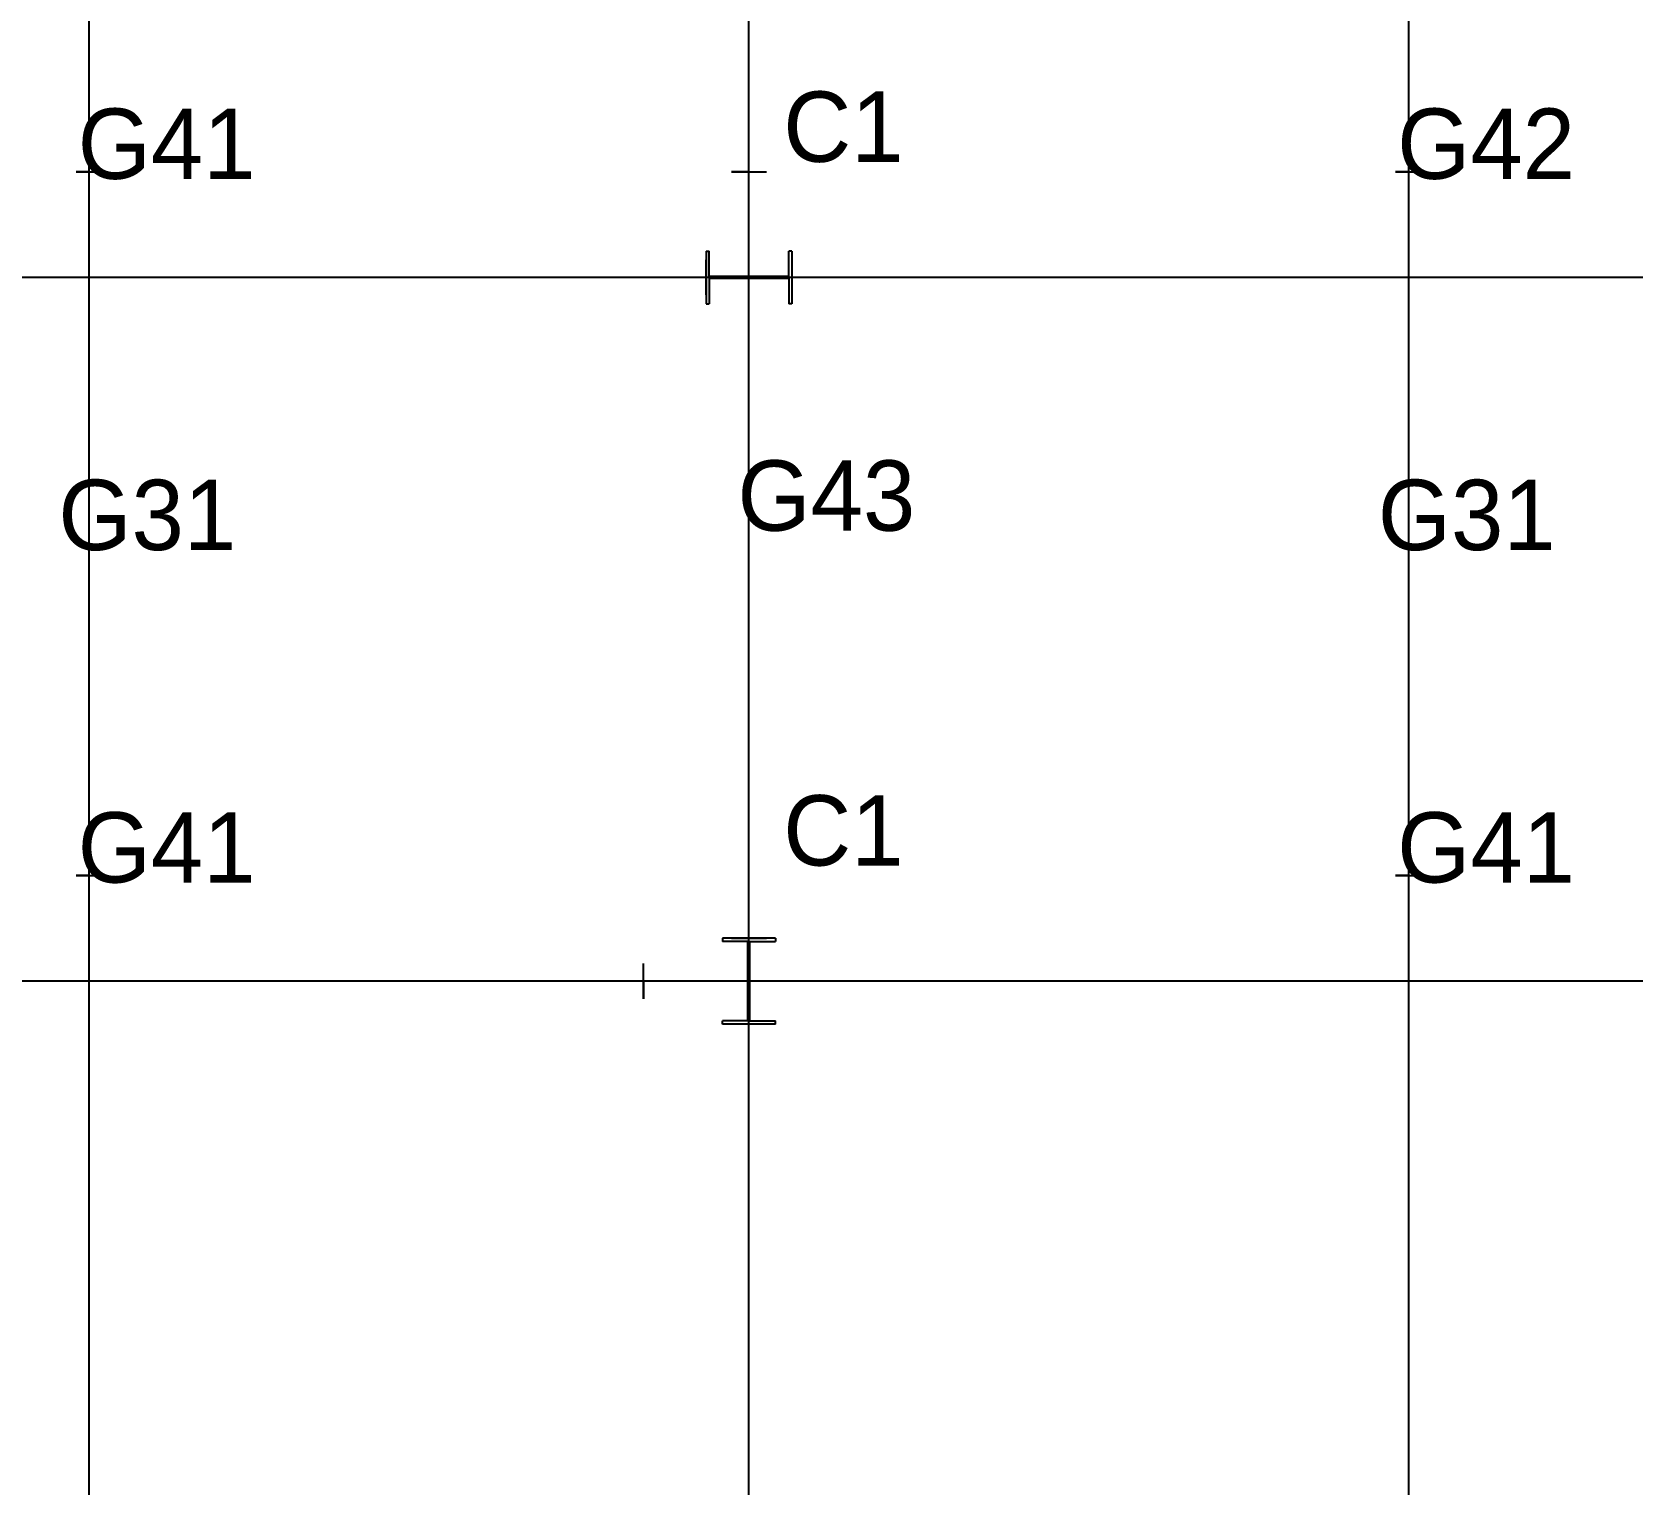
# Model space of a CAD drawing. Extents: x -150 to 68522, y -150 to 33063.
# Drawn here: x 8425 to 17519, y 9141 to 17395 of the extents above; entities that cross this region are included whole.
import ezdxf
from ezdxf.enums import TextEntityAlignment as Align

# ---------------------------------------------------------------- set-up
doc = ezdxf.new("R2010")
doc.units = 0
doc.layers.get('0').update_dxf_attribs({"color": 2, "linetype": 'CONTINUOUS'})

msp = doc.modelspace()

# ---------------------------------------------------------------- linework, layer by layer
for p, q in [((8750, 16000, 3330), (8750, 20000, 3330)), ((8750, 16000, 6460), (8750, 20000, 6460)), ((8750, 16000, 9590), (8750, 20000, 9590)), ((12500, 16000), (12500, 20000)), ((12500, 16000, 3330), (12500, 20000, 3330)), ((12500, 16000, 6460), (12500, 20000, 6460)), ((12500, 16000, 9590), (12500, 20000, 9590)), ((16250, 16000, 3330), (16250, 20000, 3330)), ((16250, 16000, 6460), (16250, 20000, 6460)), ((16250, 16000, 9590), (16250, 20000, 9590)), ((12500, 16000), (5000, 16000)), ((12500, 16000, 3330), (5000, 16000, 3330)), ((12500, 16000, 6460), (5000, 16000, 6460)), ((12500, 16000, 9590), (5000, 16000, 9590)), ((8750, 12000, 3330), (8750, 16000, 3330)), ((8750, 12000, 6460), (8750, 16000, 6460)), ((8750, 12000, 9590), (8750, 16000, 9590)), ((12500, 12000), (12500, 16000)), ((20000, 16000), (12500, 16000)), ((12500, 16000), (12500, 16000, 3330)), ((20000, 16000, 3330), (12500, 16000, 3330)), ((12500, 12000, 3330), (12500, 16000, 3330)), ((12500, 16000, 3330), (12500, 16000, 6460)), ((12500, 16000, 6460), (12500, 16000, 9590)), ((20000, 16000, 6460), (12500, 16000, 6460)), ((12500, 12000, 6460), (12500, 16000, 6460)), ((20000, 16000, 9590), (12500, 16000, 9590)), ((12500, 12000, 9590), (12500, 16000, 9590)), ((16250, 12000, 3330), (16250, 16000, 3330)), ((16250, 12000, 6460), (16250, 16000, 6460)), ((16250, 12000, 9590), (16250, 16000, 9590)), ((12500, 12000), (5000, 12000)), ((12500, 12000, 3330), (5000, 12000, 3330)), ((12500, 12000, 6460), (5000, 12000, 6460)), ((12500, 12000, 9590), (5000, 12000, 9590)), ((8750, 4000, 3330), (8750, 12000, 3330)), ((8750, 4000, 6460), (8750, 12000, 6460)), ((8750, 4000, 9590), (8750, 12000, 9590)), ((20000, 12000), (12500, 12000)), ((12500, 12000), (12500, 12000, 3330)), ((12500, 8000), (12500, 12000)), ((20000, 12000, 3330), (12500, 12000, 3330)), ((12500, 4000, 3330), (12500, 12000, 3330)), ((12500, 12000, 3330), (12500, 12000, 6460)), ((12500, 12000, 6460), (12500, 12000, 9590)), ((20000, 12000, 6460), (12500, 12000, 6460)), ((12500, 4000, 6460), (12500, 12000, 6460)), ((20000, 12000, 9590), (12500, 12000, 9590)), ((12500, 4000, 9590), (12500, 12000, 9590)), ((16250, 4000, 3330), (16250, 12000, 3330)), ((16250, 4000, 6460), (16250, 12000, 6460)), ((16250, 4000, 9590), (16250, 12000, 9590))]:
    msp.add_line(p, q)
at = {"layer": 'C1'}
for p, q in [((12256, 16150), (12256, 15850)), ((12256, 16150), (12274, 16150)), ((12256, 16150, 3330), (12256, 15850, 3330)), ((12256, 16150, 3330), (12274, 16150, 3330)), ((12256, 16150, 6460), (12256, 15850, 6460)), ((12256, 16150, 6460), (12274, 16150, 6460)), ((12274, 16005.5), (12274, 16150)), ((12274, 16005.5, 3330), (12274, 16150, 3330)), ((12274, 16005.5, 6460), (12274, 16150, 6460)), ((12726, 16005.5), (12726, 16150)), ((12744, 16150), (12726, 16150)), ((12726, 16005.5, 3330), (12726, 16150, 3330)), ((12744, 16150, 3330), (12726, 16150, 3330)), ((12726, 16005.5, 6460), (12726, 16150, 6460)), ((12744, 16150, 6460), (12726, 16150, 6460)), ((12744, 16150), (12744, 15850)), ((12744, 16150, 3330), (12744, 15850, 3330)), ((12744, 16150, 6460), (12744, 15850, 6460)), ((12726, 16005.5), (12274, 16005.5)), ((12274, 16005.5), (12274, 16005.5)), ((12274, 16005.5), (12274, 16005.5)), ((12274, 16005.5), (12274, 16005.5)), ((12726, 16005.5, 3330), (12274, 16005.5, 3330)), ((12274, 16005.5, 3330), (12274, 16005.5, 3330)), ((12274, 16005.5, 3330), (12274, 16005.5, 3330)), ((12274, 16005.5, 3330), (12274, 16005.5, 3330)), ((12726, 16005.5, 6460), (12274, 16005.5, 6460)), ((12274, 16005.5, 6460), (12274, 16005.5, 6460)), ((12274, 16005.5, 6460), (12274, 16005.5, 6460)), ((12274, 16005.5, 6460), (12274, 16005.5, 6460)), ((12726, 15994.5), (12274, 15994.5)), ((12274, 15994.5), (12274, 15994.5)), ((12274, 15994.5), (12274, 15994.5)), ((12274, 15994.5), (12274, 15994.5)), ((12274, 15994.5), (12274, 15850)), ((12726, 15994.5, 3330), (12274, 15994.5, 3330)), ((12274, 15994.5, 3330), (12274, 15994.5, 3330)), ((12274, 15994.5, 3330), (12274, 15994.5, 3330)), ((12274, 15994.5, 3330), (12274, 15994.5, 3330)), ((12274, 15994.5, 3330), (12274, 15850, 3330)), ((12726, 15994.5, 6460), (12274, 15994.5, 6460)), ((12274, 15994.5, 6460), (12274, 15994.5, 6460)), ((12274, 15994.5, 6460), (12274, 15994.5, 6460)), ((12274, 15994.5, 6460), (12274, 15994.5, 6460)), ((12274, 15994.5, 6460), (12274, 15850, 6460)), ((12726, 16005.5), (12726, 16005.5)), ((12726, 16005.5), (12726, 16005.5)), ((12726, 16005.5), (12726, 16005.5)), ((12726, 16005.5, 3330), (12726, 16005.5, 3330)), ((12726, 16005.5, 3330), (12726, 16005.5, 3330)), ((12726, 16005.5, 3330), (12726, 16005.5, 3330)), ((12726, 16005.5, 6460), (12726, 16005.5, 6460)), ((12726, 16005.5, 6460), (12726, 16005.5, 6460)), ((12726, 16005.5, 6460), (12726, 16005.5, 6460)), ((12726, 15994.5), (12726, 15994.5)), ((12726, 15994.5), (12726, 15994.5)), ((12726, 15994.5), (12726, 15994.5)), ((12726, 15994.5), (12726, 15850)), ((12726, 15994.5, 3330), (12726, 15994.5, 3330)), ((12726, 15994.5, 3330), (12726, 15994.5, 3330)), ((12726, 15994.5, 3330), (12726, 15994.5, 3330)), ((12726, 15994.5, 3330), (12726, 15850, 3330)), ((12726, 15994.5, 6460), (12726, 15994.5, 6460)), ((12726, 15994.5, 6460), (12726, 15994.5, 6460)), ((12726, 15994.5, 6460), (12726, 15994.5, 6460)), ((12726, 15994.5, 6460), (12726, 15850, 6460)), ((12256, 15850), (12274, 15850)), ((12256, 15850, 3330), (12274, 15850, 3330)), ((12256, 15850, 6460), (12274, 15850, 6460)), ((12744, 15850), (12726, 15850)), ((12744, 15850, 3330), (12726, 15850, 3330)), ((12744, 15850, 6460), (12726, 15850, 6460)), ((12650, 12244), (12350, 12244)), ((12350, 12244), (12350, 12226)), ((12650, 12244, 3330), (12350, 12244, 3330)), ((12350, 12244, 3330), (12350, 12226, 3330)), ((12650, 12244, 6460), (12350, 12244, 6460)), ((12350, 12244, 6460), (12350, 12226, 6460)), ((12494.5, 12226), (12350, 12226)), ((12494.5, 12226, 3330), (12350, 12226, 3330)), ((12494.5, 12226, 6460), (12350, 12226, 6460)), ((12494.5, 11774), (12494.5, 12226)), ((12494.5, 12226), (12494.5, 12226)), ((12494.5, 12226), (12494.5, 12226)), ((12494.5, 12226), (12494.5, 12226)), ((12494.5, 11774, 3330), (12494.5, 12226, 3330)), ((12494.5, 12226, 3330), (12494.5, 12226, 3330)), ((12494.5, 12226, 3330), (12494.5, 12226, 3330)), ((12494.5, 12226, 3330), (12494.5, 12226, 3330)), ((12494.5, 11774, 6460), (12494.5, 12226, 6460)), ((12494.5, 12226, 6460), (12494.5, 12226, 6460)), ((12494.5, 12226, 6460), (12494.5, 12226, 6460)), ((12494.5, 12226, 6460), (12494.5, 12226, 6460)), ((12505.5, 11774), (12505.5, 12226)), ((12505.5, 12226), (12505.5, 12226)), ((12505.5, 12226), (12505.5, 12226)), ((12505.5, 12226), (12505.5, 12226)), ((12505.5, 12226), (12650, 12226)), ((12505.5, 11774, 3330), (12505.5, 12226, 3330)), ((12505.5, 12226, 3330), (12505.5, 12226, 3330)), ((12505.5, 12226, 3330), (12505.5, 12226, 3330)), ((12505.5, 12226, 3330), (12505.5, 12226, 3330)), ((12505.5, 12226, 3330), (12650, 12226, 3330)), ((12505.5, 11774, 6460), (12505.5, 12226, 6460)), ((12505.5, 12226, 6460), (12505.5, 12226, 6460)), ((12505.5, 12226, 6460), (12505.5, 12226, 6460)), ((12505.5, 12226, 6460), (12505.5, 12226, 6460)), ((12505.5, 12226, 6460), (12650, 12226, 6460)), ((12650, 12244), (12650, 12226)), ((12650, 12244, 3330), (12650, 12226, 3330)), ((12650, 12244, 6460), (12650, 12226, 6460)), ((12494.5, 11774), (12350, 11774)), ((12350, 11756), (12350, 11774)), ((12494.5, 11774, 3330), (12350, 11774, 3330)), ((12350, 11756, 3330), (12350, 11774, 3330)), ((12494.5, 11774, 6460), (12350, 11774, 6460)), ((12350, 11756, 6460), (12350, 11774, 6460)), ((12650, 11756), (12350, 11756)), ((12650, 11756, 3330), (12350, 11756, 3330)), ((12650, 11756, 6460), (12350, 11756, 6460)), ((12494.5, 11774), (12494.5, 11774)), ((12494.5, 11774), (12494.5, 11774)), ((12494.5, 11774), (12494.5, 11774)), ((12494.5, 11774, 3330), (12494.5, 11774, 3330)), ((12494.5, 11774, 3330), (12494.5, 11774, 3330)), ((12494.5, 11774, 3330), (12494.5, 11774, 3330)), ((12494.5, 11774, 6460), (12494.5, 11774, 6460)), ((12494.5, 11774, 6460), (12494.5, 11774, 6460)), ((12494.5, 11774, 6460), (12494.5, 11774, 6460)), ((12505.5, 11774), (12505.5, 11774)), ((12505.5, 11774), (12505.5, 11774)), ((12505.5, 11774), (12505.5, 11774)), ((12505.5, 11774), (12650, 11774)), ((12505.5, 11774, 3330), (12505.5, 11774, 3330)), ((12505.5, 11774, 3330), (12505.5, 11774, 3330)), ((12505.5, 11774, 3330), (12505.5, 11774, 3330)), ((12505.5, 11774, 3330), (12650, 11774, 3330)), ((12505.5, 11774, 6460), (12505.5, 11774, 6460)), ((12505.5, 11774, 6460), (12505.5, 11774, 6460)), ((12505.5, 11774, 6460), (12505.5, 11774, 6460)), ((12505.5, 11774, 6460), (12650, 11774, 6460)), ((12650, 11756), (12650, 11774)), ((12650, 11756, 3330), (12650, 11774, 3330)), ((12650, 11756, 6460), (12650, 11774, 6460))]:
    msp.add_line(p, q, dxfattribs=at)
at = {"layer": 'G31', "extrusion": (0, 1, 0)}
for p, q in [((8675, 16600, 3480), (8825, 16600, 3480)), ((8675, 16600, 3180), (8825, 16600, 3180)), ((8746.75, 16600, 3471), (8675, 16600, 3471)), ((8675, 16600, 3480), (8675, 16600, 3471)), ((8746.75, 16600, 3189), (8675, 16600, 3189)), ((8675, 16600, 3180), (8675, 16600, 3189)), ((8675, 16600, 6610), (8825, 16600, 6610)), ((8675, 16600, 6310), (8825, 16600, 6310)), ((8746.75, 16600, 6601), (8675, 16600, 6601)), ((8675, 16600, 6610), (8675, 16600, 6601)), ((8746.75, 16600, 6319), (8675, 16600, 6319)), ((8675, 16600, 6310), (8675, 16600, 6319)), ((8675, 16600, 9740), (8825, 16600, 9740)), ((8675, 16600, 9440), (8825, 16600, 9440)), ((8746.75, 16600, 9731), (8675, 16600, 9731)), ((8675, 16600, 9740), (8675, 16600, 9731)), ((8746.75, 16600, 9449), (8675, 16600, 9449)), ((8675, 16600, 9440), (8675, 16600, 9449)), ((8746.75, 16600, 3189), (8746.75, 16600, 3471)), ((8746.75, 16600, 3471), (8746.75, 16600, 3471)), ((8746.75, 16600, 3189), (8746.75, 16600, 3189)), ((8746.75, 16600, 3471), (8746.75, 16600, 3471)), ((8746.75, 16600, 3189), (8746.75, 16600, 3189)), ((8746.75, 16600, 3471), (8746.75, 16600, 3471)), ((8746.75, 16600, 3189), (8746.75, 16600, 3189)), ((8746.75, 16600, 6319), (8746.75, 16600, 6601)), ((8746.75, 16600, 6601), (8746.75, 16600, 6601)), ((8746.75, 16600, 6319), (8746.75, 16600, 6319)), ((8746.75, 16600, 6601), (8746.75, 16600, 6601)), ((8746.75, 16600, 6319), (8746.75, 16600, 6319)), ((8746.75, 16600, 6601), (8746.75, 16600, 6601)), ((8746.75, 16600, 6319), (8746.75, 16600, 6319)), ((8746.75, 16600, 9449), (8746.75, 16600, 9731)), ((8746.75, 16600, 9731), (8746.75, 16600, 9731)), ((8746.75, 16600, 9449), (8746.75, 16600, 9449)), ((8746.75, 16600, 9731), (8746.75, 16600, 9731)), ((8746.75, 16600, 9449), (8746.75, 16600, 9449)), ((8746.75, 16600, 9731), (8746.75, 16600, 9731)), ((8746.75, 16600, 9449), (8746.75, 16600, 9449)), ((8753.25, 16600, 3189), (8753.25, 16600, 3471)), ((8753.25, 16600, 3189), (8753.25, 16600, 3189)), ((8753.25, 16600, 3471), (8753.25, 16600, 3471)), ((8753.25, 16600, 3189), (8753.25, 16600, 3189)), ((8753.25, 16600, 3471), (8753.25, 16600, 3471)), ((8753.25, 16600, 3189), (8753.25, 16600, 3189)), ((8753.25, 16600, 3471), (8753.25, 16600, 3471)), ((8753.25, 16600, 3471), (8825, 16600, 3471)), ((8753.25, 16600, 3189), (8825, 16600, 3189)), ((8753.25, 16600, 6319), (8753.25, 16600, 6601)), ((8753.25, 16600, 6319), (8753.25, 16600, 6319)), ((8753.25, 16600, 6601), (8753.25, 16600, 6601)), ((8753.25, 16600, 6319), (8753.25, 16600, 6319)), ((8753.25, 16600, 6601), (8753.25, 16600, 6601)), ((8753.25, 16600, 6319), (8753.25, 16600, 6319)), ((8753.25, 16600, 6601), (8753.25, 16600, 6601)), ((8753.25, 16600, 6601), (8825, 16600, 6601)), ((8753.25, 16600, 6319), (8825, 16600, 6319)), ((8753.25, 16600, 9449), (8753.25, 16600, 9731)), ((8753.25, 16600, 9449), (8753.25, 16600, 9449)), ((8753.25, 16600, 9731), (8753.25, 16600, 9731)), ((8753.25, 16600, 9449), (8753.25, 16600, 9449)), ((8753.25, 16600, 9731), (8753.25, 16600, 9731)), ((8753.25, 16600, 9449), (8753.25, 16600, 9449)), ((8753.25, 16600, 9731), (8753.25, 16600, 9731)), ((8753.25, 16600, 9731), (8825, 16600, 9731)), ((8753.25, 16600, 9449), (8825, 16600, 9449)), ((8825, 16600, 3480), (8825, 16600, 3471)), ((8825, 16600, 3180), (8825, 16600, 3189)), ((8825, 16600, 6610), (8825, 16600, 6601)), ((8825, 16600, 6310), (8825, 16600, 6319)), ((8825, 16600, 9740), (8825, 16600, 9731)), ((8825, 16600, 9440), (8825, 16600, 9449)), ((16175, 16600, 3480), (16325, 16600, 3480)), ((16175, 16600, 3180), (16325, 16600, 3180)), ((16246.75, 16600, 3471), (16175, 16600, 3471)), ((16175, 16600, 3480), (16175, 16600, 3471)), ((16246.75, 16600, 3189), (16175, 16600, 3189)), ((16175, 16600, 3180), (16175, 16600, 3189)), ((16175, 16600, 6610), (16325, 16600, 6610)), ((16175, 16600, 6310), (16325, 16600, 6310)), ((16246.75, 16600, 6601), (16175, 16600, 6601)), ((16175, 16600, 6610), (16175, 16600, 6601)), ((16246.75, 16600, 6319), (16175, 16600, 6319)), ((16175, 16600, 6310), (16175, 16600, 6319)), ((16175, 16600, 9740), (16325, 16600, 9740)), ((16175, 16600, 9440), (16325, 16600, 9440)), ((16246.75, 16600, 9731), (16175, 16600, 9731)), ((16175, 16600, 9740), (16175, 16600, 9731)), ((16246.75, 16600, 9449), (16175, 16600, 9449)), ((16175, 16600, 9440), (16175, 16600, 9449)), ((16246.75, 16600, 3189), (16246.75, 16600, 3471)), ((16246.75, 16600, 3471), (16246.75, 16600, 3471)), ((16246.75, 16600, 3189), (16246.75, 16600, 3189)), ((16246.75, 16600, 3471), (16246.75, 16600, 3471)), ((16246.75, 16600, 3189), (16246.75, 16600, 3189)), ((16246.75, 16600, 3471), (16246.75, 16600, 3471)), ((16246.75, 16600, 3189), (16246.75, 16600, 3189)), ((16246.75, 16600, 6319), (16246.75, 16600, 6601)), ((16246.75, 16600, 6601), (16246.75, 16600, 6601)), ((16246.75, 16600, 6319), (16246.75, 16600, 6319)), ((16246.75, 16600, 6601), (16246.75, 16600, 6601)), ((16246.75, 16600, 6319), (16246.75, 16600, 6319)), ((16246.75, 16600, 6601), (16246.75, 16600, 6601)), ((16246.75, 16600, 6319), (16246.75, 16600, 6319)), ((16246.75, 16600, 9449), (16246.75, 16600, 9731)), ((16246.75, 16600, 9731), (16246.75, 16600, 9731)), ((16246.75, 16600, 9449), (16246.75, 16600, 9449)), ((16246.75, 16600, 9731), (16246.75, 16600, 9731)), ((16246.75, 16600, 9449), (16246.75, 16600, 9449)), ((16246.75, 16600, 9731), (16246.75, 16600, 9731)), ((16246.75, 16600, 9449), (16246.75, 16600, 9449)), ((16253.25, 16600, 3189), (16253.25, 16600, 3471)), ((16253.25, 16600, 3189), (16253.25, 16600, 3189)), ((16253.25, 16600, 3471), (16253.25, 16600, 3471)), ((16253.25, 16600, 3189), (16253.25, 16600, 3189)), ((16253.25, 16600, 3471), (16253.25, 16600, 3471)), ((16253.25, 16600, 3189), (16253.25, 16600, 3189)), ((16253.25, 16600, 3471), (16253.25, 16600, 3471)), ((16253.25, 16600, 3471), (16325, 16600, 3471)), ((16253.25, 16600, 3189), (16325, 16600, 3189)), ((16253.25, 16600, 6319), (16253.25, 16600, 6601)), ((16253.25, 16600, 6319), (16253.25, 16600, 6319)), ((16253.25, 16600, 6601), (16253.25, 16600, 6601)), ((16253.25, 16600, 6319), (16253.25, 16600, 6319)), ((16253.25, 16600, 6601), (16253.25, 16600, 6601)), ((16253.25, 16600, 6319), (16253.25, 16600, 6319)), ((16253.25, 16600, 6601), (16253.25, 16600, 6601)), ((16253.25, 16600, 6601), (16325, 16600, 6601)), ((16253.25, 16600, 6319), (16325, 16600, 6319)), ((16253.25, 16600, 9449), (16253.25, 16600, 9731)), ((16253.25, 16600, 9449), (16253.25, 16600, 9449)), ((16253.25, 16600, 9731), (16253.25, 16600, 9731)), ((16253.25, 16600, 9449), (16253.25, 16600, 9449)), ((16253.25, 16600, 9731), (16253.25, 16600, 9731)), ((16253.25, 16600, 9449), (16253.25, 16600, 9449)), ((16253.25, 16600, 9731), (16253.25, 16600, 9731)), ((16253.25, 16600, 9731), (16325, 16600, 9731)), ((16253.25, 16600, 9449), (16325, 16600, 9449)), ((16325, 16600, 3480), (16325, 16600, 3471)), ((16325, 16600, 3180), (16325, 16600, 3189)), ((16325, 16600, 6610), (16325, 16600, 6601)), ((16325, 16600, 6310), (16325, 16600, 6319)), ((16325, 16600, 9740), (16325, 16600, 9731)), ((16325, 16600, 9440), (16325, 16600, 9449)), ((8675, 12600, 3480), (8825, 12600, 3480)), ((8675, 12600, 3180), (8825, 12600, 3180)), ((8746.75, 12600, 3471), (8675, 12600, 3471)), ((8675, 12600, 3480), (8675, 12600, 3471)), ((8746.75, 12600, 3189), (8675, 12600, 3189)), ((8675, 12600, 3180), (8675, 12600, 3189)), ((8675, 12600, 6610), (8825, 12600, 6610)), ((8675, 12600, 6310), (8825, 12600, 6310)), ((8746.75, 12600, 6601), (8675, 12600, 6601)), ((8675, 12600, 6610), (8675, 12600, 6601)), ((8746.75, 12600, 6319), (8675, 12600, 6319)), ((8675, 12600, 6310), (8675, 12600, 6319)), ((8675, 12600, 9740), (8825, 12600, 9740)), ((8675, 12600, 9440), (8825, 12600, 9440)), ((8746.75, 12600, 9731), (8675, 12600, 9731)), ((8675, 12600, 9740), (8675, 12600, 9731)), ((8746.75, 12600, 9449), (8675, 12600, 9449)), ((8675, 12600, 9440), (8675, 12600, 9449)), ((8746.75, 12600, 3189), (8746.75, 12600, 3471)), ((8746.75, 12600, 3471), (8746.75, 12600, 3471)), ((8746.75, 12600, 3189), (8746.75, 12600, 3189)), ((8746.75, 12600, 3471), (8746.75, 12600, 3471)), ((8746.75, 12600, 3189), (8746.75, 12600, 3189)), ((8746.75, 12600, 3471), (8746.75, 12600, 3471)), ((8746.75, 12600, 3189), (8746.75, 12600, 3189)), ((8746.75, 12600, 6319), (8746.75, 12600, 6601)), ((8746.75, 12600, 6601), (8746.75, 12600, 6601)), ((8746.75, 12600, 6319), (8746.75, 12600, 6319)), ((8746.75, 12600, 6601), (8746.75, 12600, 6601)), ((8746.75, 12600, 6319), (8746.75, 12600, 6319)), ((8746.75, 12600, 6601), (8746.75, 12600, 6601)), ((8746.75, 12600, 6319), (8746.75, 12600, 6319)), ((8746.75, 12600, 9449), (8746.75, 12600, 9731)), ((8746.75, 12600, 9731), (8746.75, 12600, 9731)), ((8746.75, 12600, 9449), (8746.75, 12600, 9449)), ((8746.75, 12600, 9731), (8746.75, 12600, 9731)), ((8746.75, 12600, 9449), (8746.75, 12600, 9449)), ((8746.75, 12600, 9731), (8746.75, 12600, 9731)), ((8746.75, 12600, 9449), (8746.75, 12600, 9449)), ((8753.25, 12600, 3189), (8753.25, 12600, 3471)), ((8753.25, 12600, 3189), (8753.25, 12600, 3189)), ((8753.25, 12600, 3471), (8753.25, 12600, 3471)), ((8753.25, 12600, 3189), (8753.25, 12600, 3189)), ((8753.25, 12600, 3471), (8753.25, 12600, 3471)), ((8753.25, 12600, 3189), (8753.25, 12600, 3189)), ((8753.25, 12600, 3471), (8753.25, 12600, 3471)), ((8753.25, 12600, 3471), (8825, 12600, 3471)), ((8753.25, 12600, 3189), (8825, 12600, 3189)), ((8753.25, 12600, 6319), (8753.25, 12600, 6601)), ((8753.25, 12600, 6319), (8753.25, 12600, 6319)), ((8753.25, 12600, 6601), (8753.25, 12600, 6601)), ((8753.25, 12600, 6319), (8753.25, 12600, 6319)), ((8753.25, 12600, 6601), (8753.25, 12600, 6601)), ((8753.25, 12600, 6319), (8753.25, 12600, 6319)), ((8753.25, 12600, 6601), (8753.25, 12600, 6601)), ((8753.25, 12600, 6601), (8825, 12600, 6601)), ((8753.25, 12600, 6319), (8825, 12600, 6319)), ((8753.25, 12600, 9449), (8753.25, 12600, 9731)), ((8753.25, 12600, 9449), (8753.25, 12600, 9449)), ((8753.25, 12600, 9731), (8753.25, 12600, 9731)), ((8753.25, 12600, 9449), (8753.25, 12600, 9449)), ((8753.25, 12600, 9731), (8753.25, 12600, 9731)), ((8753.25, 12600, 9449), (8753.25, 12600, 9449)), ((8753.25, 12600, 9731), (8753.25, 12600, 9731)), ((8753.25, 12600, 9731), (8825, 12600, 9731)), ((8753.25, 12600, 9449), (8825, 12600, 9449)), ((8825, 12600, 3480), (8825, 12600, 3471)), ((8825, 12600, 3180), (8825, 12600, 3189)), ((8825, 12600, 6610), (8825, 12600, 6601)), ((8825, 12600, 6310), (8825, 12600, 6319)), ((8825, 12600, 9740), (8825, 12600, 9731)), ((8825, 12600, 9440), (8825, 12600, 9449)), ((16175, 12600, 3480), (16325, 12600, 3480)), ((16175, 12600, 3180), (16325, 12600, 3180)), ((16246.75, 12600, 3471), (16175, 12600, 3471)), ((16175, 12600, 3480), (16175, 12600, 3471)), ((16246.75, 12600, 3189), (16175, 12600, 3189)), ((16175, 12600, 3180), (16175, 12600, 3189)), ((16175, 12600, 6610), (16325, 12600, 6610)), ((16175, 12600, 6310), (16325, 12600, 6310)), ((16246.75, 12600, 6601), (16175, 12600, 6601)), ((16175, 12600, 6610), (16175, 12600, 6601)), ((16246.75, 12600, 6319), (16175, 12600, 6319)), ((16175, 12600, 6310), (16175, 12600, 6319)), ((16175, 12600, 9740), (16325, 12600, 9740)), ((16175, 12600, 9440), (16325, 12600, 9440)), ((16246.75, 12600, 9731), (16175, 12600, 9731)), ((16175, 12600, 9740), (16175, 12600, 9731)), ((16246.75, 12600, 9449), (16175, 12600, 9449)), ((16175, 12600, 9440), (16175, 12600, 9449)), ((16246.75, 12600, 3189), (16246.75, 12600, 3471)), ((16246.75, 12600, 3471), (16246.75, 12600, 3471)), ((16246.75, 12600, 3189), (16246.75, 12600, 3189)), ((16246.75, 12600, 3471), (16246.75, 12600, 3471)), ((16246.75, 12600, 3189), (16246.75, 12600, 3189)), ((16246.75, 12600, 3471), (16246.75, 12600, 3471)), ((16246.75, 12600, 3189), (16246.75, 12600, 3189)), ((16246.75, 12600, 6319), (16246.75, 12600, 6601)), ((16246.75, 12600, 6601), (16246.75, 12600, 6601)), ((16246.75, 12600, 6319), (16246.75, 12600, 6319)), ((16246.75, 12600, 6601), (16246.75, 12600, 6601)), ((16246.75, 12600, 6319), (16246.75, 12600, 6319)), ((16246.75, 12600, 6601), (16246.75, 12600, 6601)), ((16246.75, 12600, 6319), (16246.75, 12600, 6319)), ((16246.75, 12600, 9449), (16246.75, 12600, 9731)), ((16246.75, 12600, 9731), (16246.75, 12600, 9731)), ((16246.75, 12600, 9449), (16246.75, 12600, 9449)), ((16246.75, 12600, 9731), (16246.75, 12600, 9731)), ((16246.75, 12600, 9449), (16246.75, 12600, 9449)), ((16246.75, 12600, 9731), (16246.75, 12600, 9731)), ((16246.75, 12600, 9449), (16246.75, 12600, 9449)), ((16253.25, 12600, 3189), (16253.25, 12600, 3471)), ((16253.25, 12600, 3189), (16253.25, 12600, 3189)), ((16253.25, 12600, 3471), (16253.25, 12600, 3471)), ((16253.25, 12600, 3189), (16253.25, 12600, 3189)), ((16253.25, 12600, 3471), (16253.25, 12600, 3471)), ((16253.25, 12600, 3189), (16253.25, 12600, 3189)), ((16253.25, 12600, 3471), (16253.25, 12600, 3471)), ((16253.25, 12600, 3471), (16325, 12600, 3471)), ((16253.25, 12600, 3189), (16325, 12600, 3189)), ((16253.25, 12600, 6319), (16253.25, 12600, 6601)), ((16253.25, 12600, 6319), (16253.25, 12600, 6319)), ((16253.25, 12600, 6601), (16253.25, 12600, 6601)), ((16253.25, 12600, 6319), (16253.25, 12600, 6319)), ((16253.25, 12600, 6601), (16253.25, 12600, 6601)), ((16253.25, 12600, 6319), (16253.25, 12600, 6319)), ((16253.25, 12600, 6601), (16253.25, 12600, 6601)), ((16253.25, 12600, 6601), (16325, 12600, 6601)), ((16253.25, 12600, 6319), (16325, 12600, 6319)), ((16253.25, 12600, 9449), (16253.25, 12600, 9731)), ((16253.25, 12600, 9449), (16253.25, 12600, 9449)), ((16253.25, 12600, 9731), (16253.25, 12600, 9731)), ((16253.25, 12600, 9449), (16253.25, 12600, 9449)), ((16253.25, 12600, 9731), (16253.25, 12600, 9731)), ((16253.25, 12600, 9449), (16253.25, 12600, 9449)), ((16253.25, 12600, 9731), (16253.25, 12600, 9731)), ((16253.25, 12600, 9731), (16325, 12600, 9731)), ((16253.25, 12600, 9449), (16325, 12600, 9449)), ((16325, 12600, 3480), (16325, 12600, 3471)), ((16325, 12600, 3180), (16325, 12600, 3189)), ((16325, 12600, 6610), (16325, 12600, 6601)), ((16325, 12600, 6310), (16325, 12600, 6319)), ((16325, 12600, 9740), (16325, 12600, 9731)), ((16325, 12600, 9440), (16325, 12600, 9449))]:
    msp.add_line(p, q, dxfattribs=at)
at = {"layer": 'G41', "extrusion": (-1, 0, 0)}
for p, q in [((12256, 15900, 3530), (12256, 16100, 3530)), ((12256, 15900, 3130), (12256, 16100, 3130)), ((12256, 16006, 3508), (12256, 16100, 3508)), ((12256, 16100, 3530), (12256, 16100, 3508)), ((12256, 16006, 3152), (12256, 16100, 3152)), ((12256, 16100, 3130), (12256, 16100, 3152)), ((12256, 15900, 6660), (12256, 16100, 6660)), ((12256, 15900, 6260), (12256, 16100, 6260)), ((12256, 16006, 6638), (12256, 16100, 6638)), ((12256, 16100, 6660), (12256, 16100, 6638)), ((12256, 16006, 6282), (12256, 16100, 6282)), ((12256, 16100, 6260), (12256, 16100, 6282)), ((12256, 15900, 9790), (12256, 16100, 9790)), ((12256, 15900, 9390), (12256, 16100, 9390)), ((12256, 16006, 9768), (12256, 16100, 9768)), ((12256, 16100, 9790), (12256, 16100, 9768)), ((12256, 16006, 9412), (12256, 16100, 9412)), ((12256, 16100, 9390), (12256, 16100, 9412)), ((12256, 16006, 3152), (12256, 16006, 3508)), ((12256, 16006, 3152), (12256, 16006, 3152)), ((12256, 16006, 3508), (12256, 16006, 3508)), ((12256, 16006, 3152), (12256, 16006, 3152)), ((12256, 16006, 3508), (12256, 16006, 3508)), ((12256, 16006, 3152), (12256, 16006, 3152)), ((12256, 16006, 3508), (12256, 16006, 3508)), ((12256, 16006, 6282), (12256, 16006, 6638)), ((12256, 16006, 6282), (12256, 16006, 6282)), ((12256, 16006, 6638), (12256, 16006, 6638)), ((12256, 16006, 6282), (12256, 16006, 6282)), ((12256, 16006, 6638), (12256, 16006, 6638)), ((12256, 16006, 6282), (12256, 16006, 6282)), ((12256, 16006, 6638), (12256, 16006, 6638)), ((12256, 16006, 9412), (12256, 16006, 9768)), ((12256, 16006, 9412), (12256, 16006, 9412)), ((12256, 16006, 9768), (12256, 16006, 9768)), ((12256, 16006, 9412), (12256, 16006, 9412)), ((12256, 16006, 9768), (12256, 16006, 9768)), ((12256, 16006, 9412), (12256, 16006, 9412)), ((12256, 16006, 9768), (12256, 16006, 9768)), ((12256, 15994, 3152), (12256, 15994, 3508)), ((12256, 15994, 3508), (12256, 15994, 3508)), ((12256, 15994, 3152), (12256, 15994, 3152)), ((12256, 15994, 3508), (12256, 15994, 3508)), ((12256, 15994, 3152), (12256, 15994, 3152)), ((12256, 15994, 3508), (12256, 15994, 3508)), ((12256, 15994, 3152), (12256, 15994, 3152)), ((12256, 15994, 3508), (12256, 15900, 3508)), ((12256, 15994, 3152), (12256, 15900, 3152)), ((12256, 15994, 6282), (12256, 15994, 6638)), ((12256, 15994, 6638), (12256, 15994, 6638)), ((12256, 15994, 6282), (12256, 15994, 6282)), ((12256, 15994, 6638), (12256, 15994, 6638)), ((12256, 15994, 6282), (12256, 15994, 6282)), ((12256, 15994, 6638), (12256, 15994, 6638)), ((12256, 15994, 6282), (12256, 15994, 6282)), ((12256, 15994, 6638), (12256, 15900, 6638)), ((12256, 15994, 6282), (12256, 15900, 6282)), ((12256, 15994, 9412), (12256, 15994, 9768)), ((12256, 15994, 9768), (12256, 15994, 9768)), ((12256, 15994, 9412), (12256, 15994, 9412)), ((12256, 15994, 9768), (12256, 15994, 9768)), ((12256, 15994, 9412), (12256, 15994, 9412)), ((12256, 15994, 9768), (12256, 15994, 9768)), ((12256, 15994, 9412), (12256, 15994, 9412)), ((12256, 15994, 9768), (12256, 15900, 9768)), ((12256, 15994, 9412), (12256, 15900, 9412)), ((12256, 15900, 3530), (12256, 15900, 3508)), ((12256, 15900, 3130), (12256, 15900, 3152)), ((12256, 15900, 6660), (12256, 15900, 6638)), ((12256, 15900, 6260), (12256, 15900, 6282)), ((12256, 15900, 9790), (12256, 15900, 9768)), ((12256, 15900, 9390), (12256, 15900, 9412)), ((11900, 11900, 3530), (11900, 12100, 3530)), ((11900, 11900, 3130), (11900, 12100, 3130)), ((11900, 12006, 3508), (11900, 12100, 3508)), ((11900, 12100, 3530), (11900, 12100, 3508)), ((11900, 12006, 3152), (11900, 12100, 3152)), ((11900, 12100, 3130), (11900, 12100, 3152)), ((11900, 11900, 6660), (11900, 12100, 6660)), ((11900, 11900, 6260), (11900, 12100, 6260)), ((11900, 12006, 6638), (11900, 12100, 6638)), ((11900, 12100, 6660), (11900, 12100, 6638)), ((11900, 12006, 6282), (11900, 12100, 6282)), ((11900, 12100, 6260), (11900, 12100, 6282)), ((11900, 11900, 9790), (11900, 12100, 9790)), ((11900, 11900, 9390), (11900, 12100, 9390)), ((11900, 12006, 9768), (11900, 12100, 9768)), ((11900, 12100, 9790), (11900, 12100, 9768)), ((11900, 12006, 9412), (11900, 12100, 9412)), ((11900, 12100, 9390), (11900, 12100, 9412)), ((11900, 12006, 3152), (11900, 12006, 3508)), ((11900, 12006, 3152), (11900, 12006, 3152)), ((11900, 12006, 3508), (11900, 12006, 3508)), ((11900, 12006, 3152), (11900, 12006, 3152)), ((11900, 12006, 3508), (11900, 12006, 3508)), ((11900, 12006, 3152), (11900, 12006, 3152)), ((11900, 12006, 3508), (11900, 12006, 3508)), ((11900, 12006, 6282), (11900, 12006, 6638)), ((11900, 12006, 6282), (11900, 12006, 6282)), ((11900, 12006, 6638), (11900, 12006, 6638)), ((11900, 12006, 6282), (11900, 12006, 6282)), ((11900, 12006, 6638), (11900, 12006, 6638)), ((11900, 12006, 6282), (11900, 12006, 6282)), ((11900, 12006, 6638), (11900, 12006, 6638)), ((11900, 12006, 9412), (11900, 12006, 9768)), ((11900, 12006, 9412), (11900, 12006, 9412)), ((11900, 12006, 9768), (11900, 12006, 9768)), ((11900, 12006, 9412), (11900, 12006, 9412)), ((11900, 12006, 9768), (11900, 12006, 9768)), ((11900, 12006, 9412), (11900, 12006, 9412)), ((11900, 12006, 9768), (11900, 12006, 9768)), ((11900, 11994, 3152), (11900, 11994, 3508)), ((11900, 11994, 3508), (11900, 11994, 3508)), ((11900, 11994, 3152), (11900, 11994, 3152)), ((11900, 11994, 3508), (11900, 11994, 3508)), ((11900, 11994, 3152), (11900, 11994, 3152)), ((11900, 11994, 3508), (11900, 11994, 3508)), ((11900, 11994, 3152), (11900, 11994, 3152)), ((11900, 11994, 3508), (11900, 11900, 3508)), ((11900, 11994, 3152), (11900, 11900, 3152)), ((11900, 11994, 6282), (11900, 11994, 6638)), ((11900, 11994, 6638), (11900, 11994, 6638)), ((11900, 11994, 6282), (11900, 11994, 6282)), ((11900, 11994, 6638), (11900, 11994, 6638)), ((11900, 11994, 6282), (11900, 11994, 6282)), ((11900, 11994, 6638), (11900, 11994, 6638)), ((11900, 11994, 6282), (11900, 11994, 6282)), ((11900, 11994, 6638), (11900, 11900, 6638)), ((11900, 11994, 6282), (11900, 11900, 6282)), ((11900, 11994, 9412), (11900, 11994, 9768)), ((11900, 11994, 9768), (11900, 11994, 9768)), ((11900, 11994, 9412), (11900, 11994, 9412)), ((11900, 11994, 9768), (11900, 11994, 9768)), ((11900, 11994, 9412), (11900, 11994, 9412)), ((11900, 11994, 9768), (11900, 11994, 9768)), ((11900, 11994, 9412), (11900, 11994, 9412)), ((11900, 11994, 9768), (11900, 11900, 9768)), ((11900, 11994, 9412), (11900, 11900, 9412)), ((11900, 11900, 3530), (11900, 11900, 3508)), ((11900, 11900, 3130), (11900, 11900, 3152)), ((11900, 11900, 6660), (11900, 11900, 6638)), ((11900, 11900, 6260), (11900, 11900, 6282)), ((11900, 11900, 9790), (11900, 11900, 9768)), ((11900, 11900, 9390), (11900, 11900, 9412))]:
    msp.add_line(p, q, dxfattribs=at)
at = {"layer": 'G43', "extrusion": (0, 1, 0)}
for p, q in [((12400, 16600, 3530), (12600, 16600, 3530)), ((12400, 16600, 3130), (12600, 16600, 3130)), ((12496, 16600, 3517), (12400, 16600, 3517)), ((12400, 16600, 3530), (12400, 16600, 3517)), ((12496, 16600, 3143), (12400, 16600, 3143)), ((12400, 16600, 3130), (12400, 16600, 3143)), ((12400, 16600, 6660), (12600, 16600, 6660)), ((12400, 16600, 6260), (12600, 16600, 6260)), ((12496, 16600, 6647), (12400, 16600, 6647)), ((12400, 16600, 6660), (12400, 16600, 6647)), ((12496, 16600, 6273), (12400, 16600, 6273)), ((12400, 16600, 6260), (12400, 16600, 6273)), ((12400, 16600, 9790), (12600, 16600, 9790)), ((12400, 16600, 9390), (12600, 16600, 9390)), ((12496, 16600, 9777), (12400, 16600, 9777)), ((12400, 16600, 9790), (12400, 16600, 9777)), ((12496, 16600, 9403), (12400, 16600, 9403)), ((12400, 16600, 9390), (12400, 16600, 9403)), ((12496, 16600, 3143), (12496, 16600, 3517)), ((12496, 16600, 3517), (12496, 16600, 3517)), ((12496, 16600, 3143), (12496, 16600, 3143)), ((12496, 16600, 3517), (12496, 16600, 3517)), ((12496, 16600, 3143), (12496, 16600, 3143)), ((12496, 16600, 3517), (12496, 16600, 3517)), ((12496, 16600, 3143), (12496, 16600, 3143)), ((12496, 16600, 6273), (12496, 16600, 6647)), ((12496, 16600, 6647), (12496, 16600, 6647)), ((12496, 16600, 6273), (12496, 16600, 6273)), ((12496, 16600, 6647), (12496, 16600, 6647)), ((12496, 16600, 6273), (12496, 16600, 6273)), ((12496, 16600, 6647), (12496, 16600, 6647)), ((12496, 16600, 6273), (12496, 16600, 6273)), ((12496, 16600, 9403), (12496, 16600, 9777)), ((12496, 16600, 9777), (12496, 16600, 9777)), ((12496, 16600, 9403), (12496, 16600, 9403)), ((12496, 16600, 9777), (12496, 16600, 9777)), ((12496, 16600, 9403), (12496, 16600, 9403)), ((12496, 16600, 9777), (12496, 16600, 9777)), ((12496, 16600, 9403), (12496, 16600, 9403)), ((12504, 16600, 3143), (12504, 16600, 3517)), ((12504, 16600, 3143), (12504, 16600, 3143)), ((12504, 16600, 3517), (12504, 16600, 3517)), ((12504, 16600, 3143), (12504, 16600, 3143)), ((12504, 16600, 3517), (12504, 16600, 3517)), ((12504, 16600, 3143), (12504, 16600, 3143)), ((12504, 16600, 3517), (12504, 16600, 3517)), ((12504, 16600, 3517), (12600, 16600, 3517)), ((12504, 16600, 3143), (12600, 16600, 3143)), ((12504, 16600, 6273), (12504, 16600, 6647)), ((12504, 16600, 6273), (12504, 16600, 6273)), ((12504, 16600, 6647), (12504, 16600, 6647)), ((12504, 16600, 6273), (12504, 16600, 6273)), ((12504, 16600, 6647), (12504, 16600, 6647)), ((12504, 16600, 6273), (12504, 16600, 6273)), ((12504, 16600, 6647), (12504, 16600, 6647)), ((12504, 16600, 6647), (12600, 16600, 6647)), ((12504, 16600, 6273), (12600, 16600, 6273)), ((12504, 16600, 9403), (12504, 16600, 9777)), ((12504, 16600, 9403), (12504, 16600, 9403)), ((12504, 16600, 9777), (12504, 16600, 9777)), ((12504, 16600, 9403), (12504, 16600, 9403)), ((12504, 16600, 9777), (12504, 16600, 9777)), ((12504, 16600, 9403), (12504, 16600, 9403)), ((12504, 16600, 9777), (12504, 16600, 9777)), ((12504, 16600, 9777), (12600, 16600, 9777)), ((12504, 16600, 9403), (12600, 16600, 9403)), ((12600, 16600, 3530), (12600, 16600, 3517)), ((12600, 16600, 3130), (12600, 16600, 3143)), ((12600, 16600, 6660), (12600, 16600, 6647)), ((12600, 16600, 6260), (12600, 16600, 6273)), ((12600, 16600, 9790), (12600, 16600, 9777)), ((12600, 16600, 9390), (12600, 16600, 9403)), ((12400, 12244, 3530), (12600, 12244, 3530)), ((12400, 12244, 3130), (12600, 12244, 3130)), ((12496, 12244, 3517), (12400, 12244, 3517)), ((12400, 12244, 3530), (12400, 12244, 3517)), ((12496, 12244, 3143), (12400, 12244, 3143)), ((12400, 12244, 3130), (12400, 12244, 3143)), ((12400, 12244, 6660), (12600, 12244, 6660)), ((12400, 12244, 6260), (12600, 12244, 6260)), ((12496, 12244, 6647), (12400, 12244, 6647)), ((12400, 12244, 6660), (12400, 12244, 6647)), ((12496, 12244, 6273), (12400, 12244, 6273)), ((12400, 12244, 6260), (12400, 12244, 6273)), ((12400, 12244, 9790), (12600, 12244, 9790)), ((12400, 12244, 9390), (12600, 12244, 9390)), ((12496, 12244, 9777), (12400, 12244, 9777)), ((12400, 12244, 9790), (12400, 12244, 9777)), ((12496, 12244, 9403), (12400, 12244, 9403)), ((12400, 12244, 9390), (12400, 12244, 9403)), ((12496, 12244, 3143), (12496, 12244, 3517)), ((12496, 12244, 3517), (12496, 12244, 3517)), ((12496, 12244, 3143), (12496, 12244, 3143)), ((12496, 12244, 3517), (12496, 12244, 3517)), ((12496, 12244, 3143), (12496, 12244, 3143)), ((12496, 12244, 3517), (12496, 12244, 3517)), ((12496, 12244, 3143), (12496, 12244, 3143)), ((12496, 12244, 6273), (12496, 12244, 6647)), ((12496, 12244, 6647), (12496, 12244, 6647)), ((12496, 12244, 6273), (12496, 12244, 6273)), ((12496, 12244, 6647), (12496, 12244, 6647)), ((12496, 12244, 6273), (12496, 12244, 6273)), ((12496, 12244, 6647), (12496, 12244, 6647)), ((12496, 12244, 6273), (12496, 12244, 6273)), ((12496, 12244, 9403), (12496, 12244, 9777)), ((12496, 12244, 9777), (12496, 12244, 9777)), ((12496, 12244, 9403), (12496, 12244, 9403)), ((12496, 12244, 9777), (12496, 12244, 9777)), ((12496, 12244, 9403), (12496, 12244, 9403)), ((12496, 12244, 9777), (12496, 12244, 9777)), ((12496, 12244, 9403), (12496, 12244, 9403)), ((12504, 12244, 3143), (12504, 12244, 3517)), ((12504, 12244, 3143), (12504, 12244, 3143)), ((12504, 12244, 3517), (12504, 12244, 3517)), ((12504, 12244, 3143), (12504, 12244, 3143)), ((12504, 12244, 3517), (12504, 12244, 3517)), ((12504, 12244, 3143), (12504, 12244, 3143)), ((12504, 12244, 3517), (12504, 12244, 3517)), ((12504, 12244, 3517), (12600, 12244, 3517)), ((12504, 12244, 3143), (12600, 12244, 3143)), ((12504, 12244, 6273), (12504, 12244, 6647)), ((12504, 12244, 6273), (12504, 12244, 6273)), ((12504, 12244, 6647), (12504, 12244, 6647)), ((12504, 12244, 6273), (12504, 12244, 6273)), ((12504, 12244, 6647), (12504, 12244, 6647)), ((12504, 12244, 6273), (12504, 12244, 6273)), ((12504, 12244, 6647), (12504, 12244, 6647)), ((12504, 12244, 6647), (12600, 12244, 6647)), ((12504, 12244, 6273), (12600, 12244, 6273)), ((12504, 12244, 9403), (12504, 12244, 9777)), ((12504, 12244, 9403), (12504, 12244, 9403)), ((12504, 12244, 9777), (12504, 12244, 9777)), ((12504, 12244, 9403), (12504, 12244, 9403)), ((12504, 12244, 9777), (12504, 12244, 9777)), ((12504, 12244, 9403), (12504, 12244, 9403)), ((12504, 12244, 9777), (12504, 12244, 9777)), ((12504, 12244, 9777), (12600, 12244, 9777)), ((12504, 12244, 9403), (12600, 12244, 9403)), ((12600, 12244, 3530), (12600, 12244, 3517)), ((12600, 12244, 3130), (12600, 12244, 3143)), ((12600, 12244, 6660), (12600, 12244, 6647)), ((12600, 12244, 6260), (12600, 12244, 6273)), ((12600, 12244, 9790), (12600, 12244, 9777)), ((12600, 12244, 9390), (12600, 12244, 9403))]:
    msp.add_line(p, q, dxfattribs=at)

# ---------------------------------------------------------------- texts
at = {"layer": 'x', "extrusion": (-1, 0, 0)}
for s, p in [('G41', (-16440, 3330, -9190)), ('G41', (-16440, 6460, -9190)), ('G41', (-16440, 9590, -9190)), ('G42', (-16440, 3330, -16690)), ('G42', (-16440, 6460, -16690)), ('G42', (-16440, 9590, -16690)), ('C1', (-16536.8, 1665, -13036.8)), ('C1', (-16536.8, 4895, -13036.8)), ('C1', (-16536.8, 8025, -13036.8)), ('G43', (-14440, 3330, -12940)), ('G43', (-14440, 6460, -12940)), ('G43', (-14440, 9590, -12940)), ('G31', (-14330, 3330, -9080)), ('G31', (-14330, 6460, -9080)), ('G31', (-14330, 9590, -9080)), ('G31', (-14330, 3330, -16580)), ('G31', (-14330, 6460, -16580)), ('G31', (-14330, 9590, -16580)), ('G41', (-12440, 3330, -9190)), ('G41', (-12440, 6460, -9190)), ('G41', (-12440, 9590, -9190)), ('G41', (-12440, 3330, -16690)), ('G41', (-12440, 6460, -16690)), ('G41', (-12440, 9590, -16690)), ('C1', (-12536.8, 1665, -13036.8)), ('C1', (-12536.8, 4895, -13036.8)), ('C1', (-12536.8, 8025, -13036.8))]:
    msp.add_text(s, height=400, dxfattribs=at).set_placement(p, align=Align.BOTTOM_CENTER)
at = {"layer": 'y', "extrusion": (0, -1, 0)}
for s, p in [('C1', (13036.8, 1665, -16536.8)), ('C1', (13036.8, 4895, -16536.8)), ('C1', (13036.8, 8025, -16536.8)), ('G41', (9190, 3330, -16440)), ('G41', (9190, 6460, -16440)), ('G41', (9190, 9590, -16440)), ('G42', (16690, 3330, -16440)), ('G42', (16690, 6460, -16440)), ('G42', (16690, 9590, -16440)), ('G43', (12940, 3330, -14440)), ('G43', (12940, 6460, -14440)), ('G43', (12940, 9590, -14440)), ('G31', (9080, 3330, -14330)), ('G31', (9080, 6460, -14330)), ('G31', (9080, 9590, -14330)), ('G31', (16580, 3330, -14330)), ('G31', (16580, 6460, -14330)), ('G31', (16580, 9590, -14330)), ('C1', (13036.8, 1665, -12536.8)), ('C1', (13036.8, 4895, -12536.8)), ('C1', (13036.8, 8025, -12536.8)), ('G41', (9190, 3330, -12440)), ('G41', (9190, 6460, -12440)), ('G41', (9190, 9590, -12440)), ('G41', (16690, 3330, -12440)), ('G41', (16690, 6460, -12440)), ('G41', (16690, 9590, -12440))]:
    msp.add_text(s, height=400, dxfattribs=at).set_placement(p, align=Align.BOTTOM_CENTER)
at = {"layer": 'z'}
for s, p in [('C1', (13036.8, 16536.8, 3330)), ('C1', (13036.8, 16536.8, 6460)), ('C1', (13036.8, 16536.8, 9590)), ('G41', (9190, 16440, 3330)), ('G41', (9190, 16440, 6460)), ('G41', (9190, 16440, 9590)), ('G42', (16690, 16440, 3330)), ('G42', (16690, 16440, 6460)), ('G42', (16690, 16440, 9590)), ('G43', (12940, 14440, 3330)), ('G43', (12940, 14440, 6460)), ('G43', (12940, 14440, 9590)), ('G31', (9080, 14330, 3330)), ('G31', (9080, 14330, 6460)), ('G31', (9080, 14330, 9590)), ('G31', (16580, 14330, 3330)), ('G31', (16580, 14330, 6460)), ('G31', (16580, 14330, 9590)), ('C1', (13036.8, 12536.8, 3330)), ('C1', (13036.8, 12536.8, 6460)), ('C1', (13036.8, 12536.8, 9590)), ('G41', (9190, 12440, 3330)), ('G41', (9190, 12440, 6460)), ('G41', (9190, 12440, 9590)), ('G41', (16690, 12440, 3330)), ('G41', (16690, 12440, 6460)), ('G41', (16690, 12440, 9590))]:
    msp.add_text(s, height=400, dxfattribs=at).set_placement(p, align=Align.BOTTOM_CENTER)

doc.saveas('drawing.dxf')
